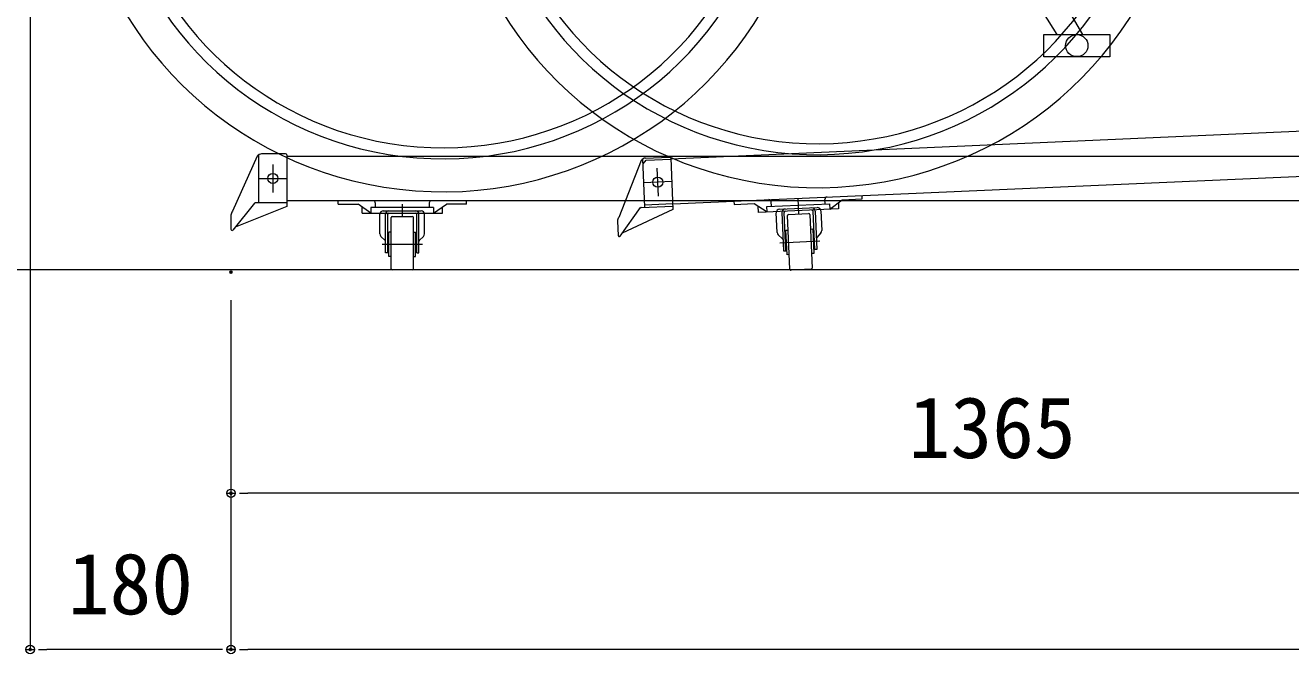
# Model space of a CAD drawing. Units: millimetres, scale not verified. Extents: x -5940 to 5940, y -4200 to 4200.
# Drawn here: x 2707 to 3841, y -3100 to -2538 of the extents above; entities that cross this region are included whole.
import ezdxf
from ezdxf.enums import TextEntityAlignment as Align

# ---------------------------------------------------------------- set-up
doc = ezdxf.new("R2010")
doc.units = ezdxf.units.MM
doc.header["$LTSCALE"] = 10
doc.header["$PDMODE"] = 32
doc.header["$PDSIZE"] = 2
for name, pattern in [('USER2', [24, 12, -5, 2, -5]), ('USER3', [25, 6, -5, 2, -5, 2, -5]), ('USER5', [10, 4, -6])]:
    doc.linetypes.add(name, pattern=pattern)
for name, color, linetype, lineweight in [('0-0_0', 7, 'Continuous', 18), ('0-7_2-7RACK', 5, 'Continuous', 18), ('0-D_2ラック-63HATCH', 7, 'Continuous', 18), ('0-E_2ラック-7搬入用開口', 3, 'Continuous', 18), ('1-0_2ラック-Bラック前', 2, 'USER3', 18), ('1-1_2ラック-Cラック奥', 7, 'Continuous', 18), ('1-8_2-03BODL', 2, 'Continuous', 18), ('1-A_3-GLEVEL', 5, 'Continuous', 18)]:
    doc.layers.add(name, color=color, linetype=linetype, lineweight=lineweight)
doc.layers.add('1-9_Defpoints', color=7, linetype='Continuous')
doc.styles.add('ＭＳ ゴシック', font='')
doc.styles.get('ＭＳ ゴシック').set_extended_font_data('MS Gothic')

# ---------------------------------------------------------------- blocks, each defined once
blk = doc.blocks.new('jf')
at = {"layer": '1-8_2-03BODL'}
for p, q in [((9864.05, 5561.14), (9778.63, 5706.54)), ((9757.67, 5693.42), (9840.52, 5561.14)), ((9828.91, 5561.14), (9888, 5561.14)), ((9828.91, 5541.14), (9828.91, 5561.14)), ((9888, 5561.14), (9888, 5541.14)), ((9888, 5541.14), (9828.91, 5541.14))]:
    blk.add_line(p, q, dxfattribs=at)
for centre, major_axis, start_param, end_param in [((9290.42, 5745.33), (330.2, 0), 3.2578034, 5.9303961), ((9290.42, 5745.33), (300.2, 0), 3.2684345, 5.9134917), ((9290.42, 5745.33), (290.2, 0), 3.2724676, 5.9070639), ((9858.46, 5551.14), (10, 0), 6.2831853, 12.5663706)]:
    blk.add_ellipse(centre, major_axis=major_axis, ratio=0.984808, start_param=start_param, end_param=end_param, dxfattribs=at)
blk = doc.blocks.new('ccrl')
at = {"layer": '0-D_2ラック-63HATCH'}
for p, q in [((8878.82, 5452.14), (8856.66, 5402.72)), ((8880.32, 5410.13), (8880.32, 5453.47)), ((8904.32, 5454.13), (8882.82, 5454.13)), ((8905.32, 5453.13), (8905.32, 5407.13)), ((8951.35, 5409.13), (8951.35, 5412.13)), ((9066.35, 5409.13), (9066.35, 5412.13)), ((8855.32, 5399.31), (8855.32, 5386.6)), ((8876.41, 5409.95), (8856.89, 5385.79)), ((8905.32, 5407.13), (8859.1, 5388.52)), ((8905.32, 5410.13), (8876.98, 5410.13)), ((8951.35, 5409.13), (8969.33, 5409.13)), ((8972.85, 5401.13), (8972.85, 5406.66)), ((8972.85, 5401.13), (9044.85, 5401.13)), ((9036.96, 5406.13), (8980.75, 5406.13)), ((8984.71, 5410.13), (8984.71, 5406.13)), ((8988.86, 5382.37), (8988.86, 5400.13)), ((8991.86, 5403.13), (9025.84, 5403.13)), ((8993.85, 5365.63), (8993.85, 5400.13)), ((8995.85, 5365.63), (8995.85, 5400.13)), ((9021.85, 5365.63), (9021.85, 5400.13)), ((9023.85, 5365.63), (9023.85, 5400.13)), ((9028.84, 5382.37), (9028.84, 5400.13)), ((9032.99, 5410.13), (9032.99, 5406.13)), ((9044.85, 5401.13), (9044.85, 5406.66)), ((9066.35, 5409.13), (9048.38, 5409.13)), ((8998.85, 5351.13), (8998.85, 5397.13)), ((8999.85, 5398.13), (9017.85, 5398.13)), ((9018.85, 5351.13), (9018.85, 5397.13)), ((8993.56, 5376.43), (8989.74, 5380.24)), ((8996.85, 5362.13), (8996.85, 5384.13)), ((8998.85, 5384.13), (8996.85, 5384.13)), ((9018.85, 5384.13), (9020.85, 5384.13)), ((9020.85, 5362.13), (9020.85, 5384.13)), ((9024.15, 5376.43), (9027.96, 5380.24)), ((8995.85, 5365.63), (8993.85, 5365.63)), ((9021.85, 5365.63), (9023.85, 5365.63)), ((8998.85, 5362.13), (8996.85, 5362.13)), ((9018.85, 5362.13), (9020.85, 5362.13)), ((9017.85, 5350.13), (8999.85, 5350.13))]:
    blk.add_line(p, q, dxfattribs=at)
at = {"layer": '0-D_2ラック-63HATCH', "color": 3, "linetype": 'USER2'}
for p, q in [((8892.82, 5444.63), (8892.82, 5419.63)), ((8880.32, 5432.13), (8905.32, 5432.13)), ((9008.85, 5409.13), (9008.85, 5398.13)), ((8990.85, 5373.13), (9026.85, 5373.13))]:
    blk.add_line(p, q, dxfattribs=at)
at = {"layer": '0-D_2ラック-63HATCH'}
for points in [[(8980.75, 5406.13), (8980.75, 5401.13), (8969.33, 5409.13)], [(9036.96, 5406.13), (9036.96, 5401.13), (9048.38, 5409.13)]]:
    blk.add_lwpolyline(points, dxfattribs=at)
blk.add_circle((8892.82, 5432.13), 4.5, dxfattribs=at)
for centre, radius, start, end in [((8882.82, 5449.13), 5, 90, 143.063), ((8904.32, 5453.13), 1, 0, 90), ((8982.71, 5410.13), 2, 0, 90), ((9034.99, 5410.13), 2, 90, 180), ((8860.32, 5399.31), 5, 136.974, 180), ((8876.98, 5409.13), 1, 90, 125), ((8991.86, 5400.13), 3, 90, 180), ((8996.85, 5400.13), 3, 90, 180), ((8996.85, 5400.13), 1, 90, 180), ((9020.85, 5400.13), 3, 0, 90), ((9020.85, 5400.13), 1, 0, 90), ((9025.84, 5400.13), 3, 0, 90), ((8999.85, 5397.13), 1, 90, 180), ((9017.85, 5397.13), 1, 0, 90), ((8856.32, 5386.6), 1, 180, 305), ((8991.86, 5382.37), 3, 180, 225), ((8992.85, 5375.72), 1, 0, 45), ((9024.85, 5375.72), 1, 135, 180), ((9025.84, 5382.37), 3, 315, 0), ((8999.85, 5351.13), 1, 180, 270), ((9017.85, 5351.13), 1, 270, 0)]:
    blk.add_arc(centre, radius, start, end, dxfattribs=at)
at = {"layer": '1-0_2ラック-Bラック前', "color": 7, "linetype": 'Continuous'}
for p, q in [((8905.32, 5452.13), (9835.32, 5452.13)), ((10195.32, 5412.13), (8905.32, 5412.13))]:
    blk.add_line(p, q, dxfattribs=at)
blk = doc.blocks.new('jr')
at = {"layer": '1-8_2-03BODL', "color": 6}
for major_axis, start_param, end_param in [((330.2, 0), 3.2578034, 5.9303961), ((300.2, 0), 3.2684345, 5.9134917), ((290.2, 0), 3.2724676, 5.9070639)]:
    blk.add_ellipse((16188.21, 6085.51), major_axis=major_axis, ratio=0.984808, start_param=start_param, end_param=end_param, dxfattribs=at)
blk = doc.blocks.new('ccrh')
at = {"layer": '0-E_2ラック-7搬入用開口', "color": 7}
for p, q in [((9223.03, 2116.98), (9203.07, 2065.98)), ((9226.36, 2075.08), (9224.47, 2118.37)), ((9226.94, 2119.15), (9248.42, 2120.08)), ((9249.46, 2119.13), (9251.47, 2073.17)), ((9223.03, 2074.93), (9251.34, 2076.17)), ((9339.68, 2076.02), (9339.51, 2080.02)), ((9387.92, 2078.13), (9387.74, 2082.12)), ((9204.04, 2049.08), (9222.46, 2074.73)), ((9251.47, 2073.17), (9205.97, 2051.78)), ((9344.87, 2052.46), (9344.09, 2070.21)), ((9346.96, 2073.34), (9380.9, 2074.82)), ((9356.29, 2019.69), (9354.2, 2067.65)), ((9355.16, 2068.69), (9373.14, 2069.48)), ((9374.18, 2068.52), (9376.28, 2020.57)), ((9384.03, 2071.95), (9384.81, 2054.2)), ((9201.87, 2062.52), (9202.43, 2049.83)), ((9374.75, 2055.53), (9376.75, 2055.62)), ((9349.82, 2046.73), (9345.84, 2050.38)), ((9384.02, 2052.04), (9380.37, 2048.06)), ((9375.32, 2019.52), (9357.34, 2018.74))]:
    blk.add_line(p, q, dxfattribs=at)
at = {"layer": '0-E_2ラック-7搬入用開口', "linetype": 'USER2'}
for p, q in [((9238.44, 2085.12), (9237.35, 2110.09)), ((9250.38, 2098.15), (9225.4, 2097.06)), ((9363.54, 2083.07), (9364.15, 2069.08)), ((9347.26, 2043.32), (9383.22, 2044.89))]:
    blk.add_line(p, q, dxfattribs=at)
at = {"layer": '0-E_2ラック-7搬入用開口', "linetype": 'USER5'}
blk.add_line((9251.25, 2078.17), (9226.28, 2077.08), dxfattribs=at)
blk.add_lwpolyline([(9224.66, 2114.04), (9227.53, 2117.17), (9249.51, 2118.13)], dxfattribs=at)
at = {"layer": '0-E_2ラック-7搬入用開口', "color": 7}
for points in [[(9306.09, 2080.56), (9306.22, 2077.56), (9324.18, 2078.35), (9335.94, 2070.85), (9335.72, 2075.85), (9391.87, 2078.3), (9392.09, 2073.31), (9403.16, 2081.8), (9421.11, 2082.58), (9420.98, 2085.58)], [(9399.74, 2079.18), (9399.98, 2073.65), (9328.05, 2070.51), (9327.81, 2076.03)], [(9349.07, 2070.43), (9350.58, 2035.96), (9352.58, 2036.05), (9351.07, 2070.51)], [(9379.05, 2071.74), (9380.55, 2037.27), (9378.55, 2037.18), (9377.05, 2071.65)], [(9355.73, 2032.68), (9353.73, 2032.59), (9352.77, 2054.57), (9354.77, 2054.66)], [(9376.75, 2055.62), (9377.71, 2033.64), (9375.71, 2033.55)]]:
    blk.add_lwpolyline(points, dxfattribs=at)
blk.add_circle((9237.89, 2097.6), 4.5, dxfattribs=at)
for centre, radius, start, end in [((9227.16, 2114.15), 5, 92.5, 145.563), ((9248.46, 2119.08), 1, 2.5, 92.5), ((9337.51, 2079.93), 2, 2.5, 92.5), ((9389.74, 2082.21), 2, 92.5, 182.5), ((9206.87, 2062.74), 5, 139.474, 182.5), ((9223.07, 2073.93), 1, 92.5, 127.5), ((9347.09, 2070.34), 3, 92.5, 182.5), ((9352.07, 2070.56), 3, 92.5, 182.5), ((9352.07, 2070.56), 1, 92.5, 182.5), ((9355.2, 2067.69), 1, 92.5, 182.5), ((9373.18, 2068.48), 1, 2.5, 92.5), ((9376.05, 2071.6), 3, 2.5, 92.5), ((9376.05, 2071.6), 1, 2.5, 92.5), ((9381.03, 2071.82), 3, 2.5, 92.5), ((9381.81, 2054.07), 3, 317.5, 2.5), ((9203.43, 2049.87), 1, 182.5, 307.5), ((9347.86, 2052.59), 3, 182.5, 227.5), ((9349.14, 2045.99), 1, 2.5, 47.5), ((9381.11, 2047.39), 1, 137.5, 182.5), ((9357.29, 2019.74), 1, 182.5, 272.5), ((9375.28, 2020.52), 1, 272.5, 2.5)]:
    blk.add_arc(centre, radius, start, end, dxfattribs=at)
at = {"layer": '1-1_2ラック-Cラック奥'}
for p, q in [((10183.61, 2159.35), (9249.51, 2118.13)), ((9251.25, 2078.17), (10664.9, 2140.33))]:
    blk.add_line(p, q, dxfattribs=at)
blk = doc.blocks.new('_DOT')
at = {"layer": '0-0_0', "lineweight": 9}
for p, q in [((-0.5, 0), (-1, 0)), ((0.25, 0), (-0.25, 0))]:
    blk.add_line(p, q, dxfattribs=at)
blk.add_circle((0, 0), 0.25, dxfattribs=at)
blk = doc.blocks.new('D94')
at = {"layer": '1-9_Defpoints'}
for p in [(8830.87, 1441.31), (8830.87, 1243.27)]:
    blk.add_point(p, dxfattribs=at)
at = {"layer": '1-A_3-GLEVEL'}
for p, q in [((8830.87, 1416.31), (8830.87, 1243.27)), ((10180.87, 1243.27), (8845.87, 1243.27))]:
    blk.add_line(p, q, dxfattribs=at)
at = {"layer": '1-A_3-GLEVEL', "xscale": 15, "yscale": 15, "rotation": 180}
blk.add_blockref('_DOT', (8830.87, 1243.27), dxfattribs=at)
at = {"layer": '1-A_3-GLEVEL', "color": 7, "style": 'ＭＳ ゴシック'}
blk.add_text('1365', height=54.99, dxfattribs=at).set_placement((9438.37, 1258.27), align=Align.BOTTOM_LEFT)
blk = doc.blocks.new('D97')
at = {"layer": '1-9_Defpoints'}
for p in [(8830.87, 1441.31), (8830.87, 1103.27)]:
    blk.add_point(p, dxfattribs=at)
at = {"layer": '1-A_3-GLEVEL'}
for p, q in [((8830.87, 1416.31), (8830.87, 1103.27)), ((10865.87, 1103.27), (8845.87, 1103.27))]:
    blk.add_line(p, q, dxfattribs=at)
at = {"layer": '1-A_3-GLEVEL', "xscale": 15, "yscale": 15, "rotation": 180}
blk.add_blockref('_DOT', (8830.87, 1103.27), dxfattribs=at)
blk = doc.blocks.new('D98')
at = {"layer": '1-9_Defpoints'}
for p in [(8650.87, 1786.31), (8830.87, 1441.31), (8650.87, 1103.27)]:
    blk.add_point(p, dxfattribs=at)
at = {"layer": '1-A_3-GLEVEL'}
for p, q in [((8650.87, 1761.31), (8650.87, 1103.27)), ((8830.87, 1416.31), (8830.87, 1103.27)), ((8815.87, 1103.27), (8665.87, 1103.27))]:
    blk.add_line(p, q, dxfattribs=at)
at = {"layer": '1-A_3-GLEVEL', "xscale": 15, "yscale": 15, "rotation": 180}
blk.add_blockref('_DOT', (8650.87, 1103.27), dxfattribs=at)
at = {"layer": '1-A_3-GLEVEL', "xscale": 15, "yscale": 15}
blk.add_blockref('_DOT', (8830.87, 1103.27), dxfattribs=at)
at = {"layer": '1-A_3-GLEVEL', "color": 7, "style": 'ＭＳ ゴシック'}
blk.add_text('180', height=54.99, dxfattribs=at).set_placement((8684.62, 1118.27), align=Align.BOTTOM_LEFT)

msp = doc.modelspace()

# ---------------------------------------------------------------- linework, layer by layer
at = {"layer": '0-7_2-7RACK'}
msp.add_lwpolyline([(5070.87, -346.73), (5070.87, -2756.73), (1143.88, -2756.73)], dxfattribs=at)

# ---------------------------------------------------------------- block references
at = {"layer": '0-0_0', "rotation": 2.52}
msp.add_blockref('jr', (-12487.76, -9149.22), dxfattribs=at)
at = {"layer": '0-0_0'}
for name, p in [('jf', (-6209.45, -8106.87)), ('ccrh', (-5964.45, -4775.65)), ('ccrl', (-5964.45, -8106.87))]:
    msp.add_blockref(name, p, dxfattribs=at)
at = {"layer": '1-A_3-GLEVEL'}
for name in ['D98', 'D94', 'D97']:
    msp.add_blockref(name, (-5940, -4200), dxfattribs=at)

doc.saveas('drawing.dxf')
